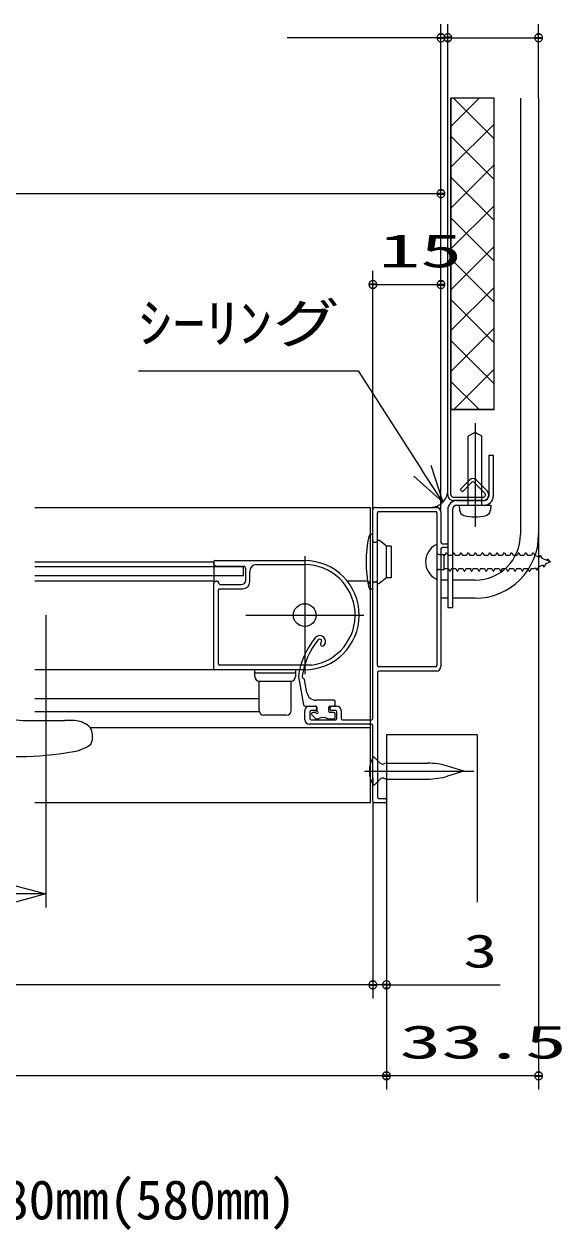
# Model space of a CAD drawing. Units: millimetres on the paper, scale 1:3. Extents: x -305 to 305, y -152 to 152.
# Drawn here: x -135.5 to -96.1, y 6 to 94.4 of the extents above; entities that cross this region are included whole.
import ezdxf
from ezdxf.enums import TextEntityAlignment as Align

# ---------------------------------------------------------------- set-up
doc = ezdxf.new("R2010")
doc.units = ezdxf.units.MM
doc.linetypes.add('LONG_CHAIN', pattern=[21, 18, -1, 1, -1])
doc.layers.add('0-2_0', color=7, linetype='Continuous', lineweight=9)
doc.layers.add('0-3_HV', color=7, linetype='Continuous', lineweight=9)
doc.styles.add('ＭＳ ゴシック', font='')
doc.styles.get('ＭＳ ゴシック').set_extended_font_data('MS Gothic')

# ---------------------------------------------------------------- blocks, each defined once
blk = doc.blocks.new('_OPEN30')
at = {"layer": '0-2_0'}
blk.add_line((0, 0), (-1, 0), dxfattribs=at)
blk.add_lwpolyline([(-1, 0.2679), (0, 0), (-1, -0.2679)], dxfattribs=at)
blk = doc.blocks.new('_DOTSMALL')
at = {"layer": '0-2_0'}
for p, q in [((0.0746, 0.1), (-0.0746, 0.1)), ((0.1223, -0.0248), (-0.1223, -0.0248))]:
    blk.add_line(p, q, dxfattribs=at)
for points in [[(0.125, 0), (0.124, 0.0157), (0.1211, 0.0311), (0.1162, 0.046), (0.1095, 0.0602), (0.1011, 0.0735), (0.0911, 0.0856), (0.0797, 0.0963), (0.067, 0.1055), (0.0532, 0.1131), (0.0386, 0.1189), (0.0234, 0.1228), (0.0078, 0.1248), (-0.0078, 0.1248), (-0.0234, 0.1228), (-0.0386, 0.1189), (-0.0532, 0.1131), (-0.067, 0.1055), (-0.0797, 0.0963), (-0.0911, 0.0856), (-0.1011, 0.0735), (-0.1095, 0.0602), (-0.1162, 0.046), (-0.1211, 0.0311), (-0.124, 0.0157), (-0.125, 0), (0, 0)], [(-0.125, 0), (-0.124, -0.0157), (-0.1211, -0.0311), (-0.1162, -0.046), (-0.1095, -0.0602), (-0.1011, -0.0735), (-0.0911, -0.0856), (-0.0797, -0.0963), (-0.067, -0.1055), (-0.0532, -0.1131), (-0.0386, -0.1189), (-0.0234, -0.1228), (-0.0078, -0.1248), (0.0078, -0.1248), (0.0234, -0.1228), (0.0386, -0.1189), (0.0532, -0.1131), (0.067, -0.1055), (0.0797, -0.0963), (0.0911, -0.0856), (0.1011, -0.0735), (0.1095, -0.0602), (0.1162, -0.046), (0.1211, -0.0311), (0.124, -0.0157), (0.125, 0), (0, 0)]]:
    blk.add_lwpolyline(points, close=True, dxfattribs=at)

msp = doc.modelspace()

# ---------------------------------------------------------------- linework, layer by layer
at = {"layer": '0-3_HV'}
for p, q in [((-104.942, 58.608), (-104.942, 94.366)), ((-104.442, 88.941), (-104.442, 94.366)), ((-104.442, 88.941), (-104.442, 94.366)), ((-97.775, 88.941), (-97.775, 94.366)), ((-104.942, 93.366), (-116.238, 93.366)), ((-104.942, 93.366), (-104.442, 93.366)), ((-104.442, 93.366), (-97.775, 93.366)), ((-104.442, 59.858), (-104.442, 88.941)), ((-104.208, 86.864), (-102.131, 88.941)), ((-104.208, 59.857), (-104.208, 88.941)), ((-101.042, 85.967), (-104.015, 88.941)), ((-101.042, 66.108), (-101.042, 88.941)), ((-99.108, 88.941), (-99.108, 56.942)), ((-97.775, 88.941), (-97.775, 56.942)), ((-104.208, 83.871), (-101.042, 87.037)), ((-101.042, 82.974), (-104.208, 86.141)), ((-104.208, 80.877), (-101.042, 84.044)), ((-101.042, 79.981), (-104.208, 83.147)), ((-104.942, 58.608), (-104.942, 82.941)), ((-216.165, 81.941), (-104.942, 81.941)), ((-104.208, 77.884), (-101.042, 81.05)), ((-101.042, 76.987), (-104.208, 80.154)), ((-104.208, 74.89), (-101.042, 78.057)), ((-101.042, 73.994), (-104.208, 77.16)), ((-109.942, 58.841), (-109.942, 76.274)), ((-109.942, 75.274), (-104.942, 75.274)), ((-104.208, 71.897), (-101.042, 75.064)), ((-101.042, 71), (-104.208, 74.167)), ((-104.208, 68.903), (-101.042, 72.07)), ((-101.042, 68.007), (-104.208, 71.173)), ((-104.011, 66.108), (-101.042, 69.077)), ((-102.136, 66.108), (-104.208, 68.18)), ((-101.042, 66.108), (-104.208, 66.108)), ((-102.441, 64.441), (-102.941, 64.152)), ((-102.941, 59.108), (-102.941, 64.152)), ((-101.942, 64.152), (-102.441, 64.441)), ((-101.941, 59.108), (-101.941, 64.152)), ((-101.442, 62.774), (-101.108, 62.774)), ((-101.442, 62.774), (-101.442, 59.774)), ((-101.108, 62.774), (-101.108, 59.774)), ((-102.832, 60.949), (-103.539, 60.242)), ((-102.832, 60.949), (-103.539, 60.242)), ((-103.374, 60.077), (-103.539, 60.242)), ((-102.667, 60.784), (-103.374, 60.077)), ((-101.729, 59.987), (-102.526, 60.784)), ((-101.564, 60.152), (-102.36, 60.949)), ((-101.858, 59.674), (-104.025, 59.674)), ((-101.858, 59.441), (-104.025, 59.441)), ((-103.775, 59.441), (-101.775, 59.441)), ((-134.748, 58.942), (-110.108, 58.942)), ((-110.108, 37.275), (-110.108, 58.942)), ((-109.942, 43.475), (-109.942, 58.775)), ((-109.775, 58.942), (-105.275, 58.942)), ((-109.608, 47.342), (-109.608, 58.542)), ((-109.508, 58.642), (-105.342, 58.642)), ((-105.242, 58.542), (-105.242, 47.342)), ((-104.942, 58.608), (-104.942, 56.375)), ((-104.442, 58.774), (-104.442, 51.608)), ((-104.108, 58.774), (-104.108, 51.608)), ((-103.775, 59.108), (-101.275, 59.108)), ((-103.609, 59.108), (-103.576, 58.734)), ((-101.275, 59.108), (-101.308, 58.734)), ((-109.942, 56.942), (-110.075, 56.942)), ((-109.942, 52.942), (-109.942, 56.942)), ((-97.775, 56.942), (-97.775, 16.275)), ((-109.842, 56.392), (-109.714, 56.392)), ((-108.942, 56.109), (-109.465, 56.505)), ((-108.942, 53.775), (-108.942, 56.109)), ((-108.608, 56.109), (-108.942, 56.109)), ((-108.608, 56.109), (-108.608, 53.775)), ((-104.942, 55.908), (-104.942, 47.275)), ((-104.842, 56.275), (-104.508, 56.275)), ((-104.508, 56.008), (-104.842, 56.008)), ((-134.748, 54.942), (-121.608, 54.942)), ((-121.608, 54.942), (-121.608, 53.385)), ((-121.608, 54.765), (-121.608, 54.942)), ((-121.508, 55.042), (-114.942, 55.042)), ((-105.075, 55.487), (-104.713, 55.487)), ((-104.713, 54.395), (-104.713, 55.487)), ((-104.713, 55.434), (-104.659, 55.434)), ((-104.558, 55.609), (-104.659, 55.434)), ((-104.558, 55.609), (-104.525, 55.609)), ((-104.525, 55.609), (-104.424, 55.434)), ((-104.424, 55.434), (-104.129, 55.434)), ((-104.028, 55.609), (-104.129, 55.434)), ((-104.028, 55.609), (-103.995, 55.609)), ((-103.995, 55.609), (-103.894, 55.434)), ((-103.894, 55.434), (-103.599, 55.434)), ((-103.498, 55.609), (-103.599, 55.434)), ((-103.498, 55.609), (-103.465, 55.609)), ((-103.465, 55.609), (-103.364, 55.434)), ((-103.364, 55.434), (-103.069, 55.434)), ((-102.968, 55.609), (-103.069, 55.434)), ((-102.968, 55.609), (-102.935, 55.609)), ((-102.935, 55.609), (-102.834, 55.434)), ((-102.834, 55.434), (-102.539, 55.434)), ((-102.438, 55.609), (-102.539, 55.434)), ((-102.438, 55.609), (-102.405, 55.609)), ((-102.405, 55.609), (-102.304, 55.434)), ((-102.304, 55.434), (-102.009, 55.434)), ((-101.908, 55.609), (-102.009, 55.434)), ((-101.908, 55.609), (-101.875, 55.609)), ((-101.875, 55.609), (-101.774, 55.434)), ((-101.774, 55.434), (-101.479, 55.434)), ((-101.378, 55.609), (-101.479, 55.434)), ((-101.378, 55.609), (-101.345, 55.609)), ((-101.345, 55.609), (-101.244, 55.434)), ((-101.244, 55.434), (-100.949, 55.434)), ((-100.848, 55.609), (-100.949, 55.434)), ((-100.848, 55.609), (-100.815, 55.609)), ((-100.815, 55.609), (-100.714, 55.434)), ((-100.714, 55.434), (-100.419, 55.434)), ((-100.318, 55.609), (-100.419, 55.434)), ((-100.318, 55.609), (-100.285, 55.609)), ((-100.285, 55.609), (-100.184, 55.434)), ((-100.184, 55.434), (-99.889, 55.434)), ((-99.788, 55.609), (-99.889, 55.434)), ((-99.788, 55.609), (-99.755, 55.609)), ((-99.755, 55.609), (-99.654, 55.434)), ((-99.654, 55.434), (-99.359, 55.434)), ((-99.258, 55.609), (-99.359, 55.434)), ((-99.258, 55.609), (-99.225, 55.609)), ((-99.225, 55.609), (-99.124, 55.434)), ((-99.124, 55.434), (-98.829, 55.434)), ((-98.728, 55.609), (-98.829, 55.434)), ((-98.728, 55.609), (-98.695, 55.609)), ((-98.695, 55.609), (-98.594, 55.434)), ((-98.594, 55.434), (-98.299, 55.434)), ((-98.198, 55.609), (-98.299, 55.434)), ((-98.198, 55.609), (-98.165, 55.609)), ((-98.165, 55.609), (-98.054, 55.417)), ((-97.739, 55.286), (-98.054, 55.417)), ((-97.668, 55.409), (-97.739, 55.286)), ((-97.668, 55.409), (-97.635, 55.409)), ((-97.635, 55.409), (-97.509, 55.191)), ((-96.908, 54.942), (-97.509, 55.191)), ((-96.908, 54.942), (-97.25, 54.801)), ((-97.138, 55.142), (-97.187, 55.057)), ((-97.138, 55.142), (-97.105, 55.142)), ((-97.105, 55.142), (-97.015, 54.986)), ((-134.748, 54.608), (-119.442, 54.608)), ((-134.748, 53.942), (-119.442, 53.942)), ((-121.465, 54.623), (-121.56, 54.679)), ((-119.442, 54.608), (-121.414, 54.608)), ((-119.442, 53.942), (-119.442, 54.608)), ((-119.275, 53.608), (-119.275, 54.442)), ((-118.975, 53.475), (-118.975, 54.242)), ((-118.475, 54.742), (-114.942, 54.742)), ((-105.075, 54.397), (-104.713, 54.397)), ((-104.689, 54.45), (-104.713, 54.409)), ((-104.689, 54.45), (-104.394, 54.45)), ((-104.394, 54.45), (-104.293, 54.275)), ((-104.293, 54.275), (-104.26, 54.275)), ((-104.159, 54.45), (-104.26, 54.275)), ((-104.159, 54.45), (-103.864, 54.45)), ((-103.864, 54.45), (-103.763, 54.275)), ((-103.763, 54.275), (-103.73, 54.275)), ((-103.629, 54.45), (-103.73, 54.275)), ((-103.629, 54.45), (-103.334, 54.45)), ((-103.334, 54.45), (-103.233, 54.275)), ((-103.233, 54.275), (-103.2, 54.275)), ((-103.099, 54.45), (-103.2, 54.275)), ((-103.099, 54.45), (-102.804, 54.45)), ((-102.804, 54.45), (-102.703, 54.275)), ((-102.728, 54.437), (-102.795, 54.437)), ((-102.703, 54.275), (-102.67, 54.275)), ((-102.569, 54.45), (-102.67, 54.275)), ((-102.569, 54.45), (-102.274, 54.45)), ((-102.274, 54.45), (-102.173, 54.275)), ((-102.173, 54.275), (-102.14, 54.275)), ((-102.039, 54.45), (-102.14, 54.275)), ((-102.039, 54.45), (-101.744, 54.45)), ((-101.744, 54.45), (-101.643, 54.275)), ((-101.643, 54.275), (-101.61, 54.275)), ((-101.509, 54.45), (-101.61, 54.275)), ((-101.509, 54.45), (-101.214, 54.45)), ((-101.214, 54.45), (-101.113, 54.275)), ((-101.113, 54.275), (-101.08, 54.275)), ((-100.979, 54.45), (-101.08, 54.275)), ((-100.979, 54.45), (-100.684, 54.45)), ((-100.684, 54.45), (-100.583, 54.275)), ((-100.583, 54.275), (-100.55, 54.275)), ((-100.449, 54.45), (-100.55, 54.275)), ((-100.449, 54.45), (-100.154, 54.45)), ((-100.154, 54.45), (-100.053, 54.275)), ((-100.053, 54.275), (-100.02, 54.275)), ((-99.919, 54.45), (-100.02, 54.275)), ((-99.919, 54.45), (-99.624, 54.45)), ((-99.389, 54.45), (-99.49, 54.275)), ((-99.389, 54.45), (-99.094, 54.45)), ((-99.094, 54.45), (-98.993, 54.275)), ((-98.993, 54.275), (-98.96, 54.275)), ((-98.859, 54.45), (-98.96, 54.275)), ((-98.859, 54.45), (-98.564, 54.45)), ((-98.564, 54.45), (-98.463, 54.275)), ((-98.463, 54.275), (-98.43, 54.275)), ((-98.329, 54.45), (-98.43, 54.275)), ((-98.329, 54.45), (-98.095, 54.45)), ((-98.007, 54.487), (-98.095, 54.45)), ((-98.007, 54.487), (-97.933, 54.359)), ((-97.933, 54.359), (-97.9, 54.359)), ((-97.769, 54.585), (-97.9, 54.359)), ((-97.471, 54.709), (-97.769, 54.585)), ((-97.471, 54.709), (-97.403, 54.592)), ((-97.403, 54.592), (-97.37, 54.592)), ((-97.25, 54.801), (-97.37, 54.592)), ((-121.608, 53.542), (-134.748, 53.542)), ((-121.608, 47.108), (-121.608, 53.385)), ((-121.56, 53.471), (-121.465, 53.527)), ((-121.414, 53.542), (-121.375, 53.542)), ((-121.108, 53.275), (-119.608, 53.275)), ((-110.442, 53.542), (-111.819, 53.542)), ((-110.108, 48.875), (-110.108, 53.208)), ((-109.842, 53.492), (-109.714, 53.492)), ((-108.942, 53.775), (-109.465, 53.379)), ((-108.608, 53.775), (-108.942, 53.775)), ((-104.442, 53.608), (-104.942, 53.608)), ((-102.442, 53.608), (-104.108, 53.608)), ((-121.275, 47.442), (-121.275, 52.908)), ((-121.208, 52.975), (-119.475, 52.975)), ((-109.942, 52.942), (-110.075, 52.942)), ((-104.442, 52.275), (-104.942, 52.275)), ((-102.442, 52.275), (-104.108, 52.275)), ((-104.442, 51.608), (-104.108, 51.608)), ((-133.942, 51.042), (-133.942, 29.608)), ((-121.608, 47.042), (-134.748, 47.042)), ((-114.942, 47.042), (-121.542, 47.042)), ((-114.451, 47.375), (-121.208, 47.375)), ((-118.608, 46.542), (-118.608, 47.042)), ((-115.608, 47.042), (-115.608, 46.542)), ((-105.342, 47.242), (-109.508, 47.242)), ((-105.275, 46.942), (-109.508, 46.942)), ((-118.608, 46.808), (-115.608, 46.808)), ((-118.275, 44.042), (-118.275, 46.208)), ((-118.275, 46.208), (-115.942, 46.208)), ((-115.942, 44.042), (-115.942, 46.208)), ((-115.407, 46.521), (-115.023, 44.454)), ((-114.783, 45.351), (-114.961, 46.312)), ((-109.608, 46.842), (-109.608, 37.708)), ((-118.275, 44.898), (-134.748, 44.898)), ((-114.925, 44.372), (-114.142, 44.372)), ((-114.608, 44.375), (-114.175, 44.375)), ((-112.808, 44.806), (-114.127, 44.806)), ((-114.075, 44.275), (-114.075, 44.142)), ((-114.042, 44.272), (-114.042, 43.989)), ((-113.175, 44.006), (-113.175, 44.272)), ((-113.075, 44.372), (-112.808, 44.372)), ((-113.075, 44.142), (-113.075, 44.275)), ((-112.975, 44.375), (-112.608, 44.375)), ((-112.708, 44.472), (-112.708, 44.706)), ((-135.329, 43.317), (-132.553, 43.317)), ((-118.275, 43.965), (-134.748, 43.965)), ((-132.553, 43.317), (-132.524, 43.317)), ((-131.836, 43.316), (-132.553, 43.317)), ((-116.275, 43.708), (-117.942, 43.708)), ((-114.942, 43.375), (-114.942, 44.042)), ((-114.575, 43.942), (-114.575, 43.475)), ((-114.175, 44.042), (-114.475, 44.042)), ((-114.475, 43.375), (-112.675, 43.375)), ((-114.412, 43.735), (-114.116, 43.439)), ((-114.125, 43.906), (-114.342, 43.906)), ((-114.116, 43.439), (-113.96, 43.439)), ((-113.257, 43.439), (-112.808, 43.439)), ((-112.808, 43.906), (-113.075, 43.906)), ((-112.675, 44.042), (-112.975, 44.042)), ((-112.708, 43.539), (-112.708, 43.806)), ((-112.575, 43.475), (-112.575, 43.942)), ((-112.275, 44.042), (-112.275, 43.475)), ((-112.175, 43.375), (-110.042, 43.375)), ((-110.108, 42.787), (-130.681, 42.787)), ((-110.042, 43.042), (-114.608, 43.042)), ((-109.942, 37.375), (-109.942, 42.942)), ((-130.641, 41.566), (-130.874, 41.383)), ((-130.553, 42.395), (-130.553, 41.849)), ((-102.275, 42.275), (-108.942, 42.275)), ((-108.942, 42.275), (-108.942, 29.992)), ((-102.275, 42.275), (-102.275, 29.992)), ((-132.49, 40.946), (-131.599, 41.105)), ((-131.599, 41.105), (-130.874, 41.383)), ((-109.942, 40.125), (-109.942, 40.641)), ((-109.942, 39.091), (-109.942, 40.125)), ((-109.846, 40.641), (-109.929, 40.641)), ((-109.406, 40.202), (-109.846, 40.641)), ((-108.929, 40.191), (-109.149, 40.133)), ((-108.929, 40.191), (-105.918, 40.191)), ((-103.263, 39.608), (-104.456, 39.973)), ((-109.942, 39.091), (-109.942, 38.575)), ((-109.406, 39.015), (-109.846, 38.575)), ((-109.149, 39.084), (-108.929, 39.025)), ((-108.929, 39.025), (-105.918, 39.025)), ((-103.263, 39.608), (-104.456, 39.243)), ((-109.846, 38.575), (-109.929, 38.575)), ((-110.108, 37.275), (-134.748, 37.275)), ((-109.942, 37.275), (-109.942, 22.942)), ((-109.042, 37.275), (-109.842, 37.275)), ((-109.508, 37.608), (-109.042, 37.608)), ((-108.942, 37.508), (-108.942, 37.375)), ((-108.942, 29.992), (-108.942, 22.942)), ((-108.942, 29.992), (-108.942, 16.275)), ((-109.942, 23.942), (-211.165, 23.942)), ((-108.942, 23.942), (-109.942, 23.942)), ((-108.942, 23.942), (-100.608, 23.942)), ((-108.942, 17.275), (-212.165, 17.275)), ((-97.775, 17.275), (-108.942, 17.275))]:
    msp.add_line(p, q, dxfattribs=at)
at = {"layer": '0-3_HV', "linetype": 'LONG_CHAIN'}
for p, q in [((-102.442, 65.109), (-102.442, 57.505)), ((-114.942, 55.375), (-114.942, 46.708)), ((-119.275, 51.042), (-110.608, 51.042)), ((-110.566, 39.608), (-102.526, 39.608)), ((-110.566, 39.608), (-102.526, 39.608))]:
    msp.add_line(p, q, dxfattribs=at)
at = {"layer": '0-3_HV'}
msp.add_lwpolyline([(-104.208, 88.941), (-104.208, 66.108), (-101.042, 66.108), (-101.042, 88.941)], close=True, dxfattribs=at)
for points in [[(-127.15, 68.941), (-111.029, 68.941), (-106.316, 61.64)], [(-99.624, 54.45), (-99.523, 54.275), (-99.49, 54.275)]]:
    msp.add_lwpolyline(points, dxfattribs=at)
msp.add_circle((-114.942, 51.042), 0.833, dxfattribs=at)
for centre, radius, start, end in [((-102.596, 60.714), 0.333, 45, 135), ((-105.711, 60.21), 1.269, 269.99971, 0), ((-102.596, 60.714), 0.1, 45, 135), ((-101.858, 59.858), 0.417, 270, 45), ((-104.025, 59.858), 0.417, 179.99999, 270), ((-103.775, 58.774), 0.667, 90, 180), ((-104.025, 59.858), 0.183, 179.99999, 270), ((-101.858, 59.858), 0.183, 270, 45), ((-101.775, 59.774), 0.333, 270, 0), ((-101.775, 59.774), 0.667, 270, 0), ((-109.775, 58.775), 0.167, 90, 180), ((-109.508, 58.542), 0.1, 90, 180), ((-105.342, 58.542), 0.1, 0, 90), ((-105.275, 58.608), 0.333, 0, 90), ((-103.775, 58.774), 0.333, 90, 180), ((-103.144, 58.772), 0.433, 184.99835, 254.11641), ((-102.442, 61.241), 3, 254.11865, 285.88039), ((-101.739, 58.772), 0.433, 285.87826, 355.0018), ((-101.754, 54.942), 8.688, 167.57603, 192.42397), ((-110.075, 56.775), 0.167, 90, 167.57603), ((-102.442, 56.942), 4.667, 270, 0), ((-102.442, 56.942), 3.333, 270, 0), ((-109.842, 56.492), 0.1, 180, 270), ((-109.714, 56.492), 0.1, 270, 340.52878), ((-109.525, 56.425), 0.1, 52.83915, 160.52878), ((-104.675, 54.942), 1.4, 117.28096, 242.71904), ((-105.293, 56.14), 0.0514, 0, 117.28096), ((-104.842, 56.375), 0.1, 180, 270), ((-104.842, 55.908), 0.1, 90, 180), ((-104.508, 56.208), 0.0667, 0, 90), ((-104.508, 56.075), 0.0667, 270, 360), ((-121.508, 54.942), 0.1, 90, 180), ((-114.942, 51.042), 4, 270, 90), ((-105.075, 55.654), 0.167, 180, 270), ((-121.508, 54.765), 0.1, 180, 239.03624), ((-121.414, 54.708), 0.1, 239.03624, 270), ((-119.442, 54.442), 0.167, 0, 90), ((-118.475, 54.242), 0.5, 90, 180), ((-114.942, 51.042), 3.7, 277.76707, 90), ((-105.075, 54.23), 0.167, 90, 180), ((-121.508, 53.385), 0.1, 120.96376, 180), ((-121.414, 53.442), 0.1, 90, 120.96376), ((-121.375, 53.442), 0.1, 0, 90), ((-121.108, 53.442), 0.167, 180, 270), ((-119.608, 53.608), 0.333, 270, 0), ((-119.475, 53.475), 0.5, 270, 0), ((-110.442, 53.208), 0.333, 0, 90), ((-110.075, 53.109), 0.167, 192.42397, 270), ((-109.842, 53.392), 0.1, 90, 180), ((-109.714, 53.392), 0.1, 19.47122, 90), ((-109.525, 53.459), 0.1, 199.47122, 307.16085), ((-105.293, 53.743), 0.0514, 242.71904, 0), ((-121.208, 52.908), 0.0667, 90, 180), ((-113.842, 49.106), 0.433, 321.31781, 141.19449), ((-109.634, 45.722), 5.833, 141.19449, 171.80344), ((-109.634, 45.722), 5.567, 141.19449, 171.22958), ((-113.842, 49.106), 0.167, 44.13706, 141.19449), ((-113.633, 48.939), 0.167, 126.9563, 321.31781), ((-113.794, 49.152), 0.1, 306.9563, 44.13706), ((-121.542, 47.108), 0.0667, 180, 270), ((-121.208, 47.442), 0.0667, 180, 270), ((-114.451, 47.442), 0.0667, 270, 277.76707), ((-109.508, 47.342), 0.1, 180, 270), ((-109.508, 46.842), 0.1, 90, 180), ((-105.342, 47.342), 0.1, 270, 360), ((-105.275, 47.275), 0.333, 270, 360), ((-118.275, 46.542), 0.333, 180, 270), ((-115.942, 46.542), 0.333, 270, 0), ((-115.308, 46.539), 0.1, 171.80344, 190.50348), ((-114.97, 46.545), 0.167, 171.22958, 250.50348), ((-115.059, 46.294), 0.1, 10.50348, 70.50348), ((-114.127, 45.472), 0.667, 190.50348, 270), ((-135.329, 49.083), 5.767, 227.56377, 270), ((-114.925, 44.472), 0.1, 190.50348, 270), ((-114.608, 44.042), 0.333, 90, 180), ((-114.175, 44.275), 0.1, 360, 90), ((-114.142, 44.272), 0.1, 0, 90), ((-113.075, 44.272), 0.1, 90, 180), ((-112.975, 44.275), 0.1, 90, 180), ((-112.808, 44.706), 0.1, 0, 90), ((-112.808, 44.472), 0.1, 270, 0), ((-112.608, 44.042), 0.333, 360, 90), ((-132.022, 41.308), 2.017, 52.40517, 84.71844), ((-117.942, 44.042), 0.333, 180, 270), ((-116.275, 44.042), 0.333, 270, 0), ((-114.608, 43.375), 0.333, 180, 270), ((-114.475, 43.942), 0.1, 90, 180), ((-114.475, 43.475), 0.1, 180, 270), ((-114.342, 43.806), 0.1, 90, 225), ((-114.175, 44.142), 0.1, 270, 0), ((-114.042, 43.906), 0.0833, 180, 90), ((-113.608, 42.872), 0.667, 58.21167, 121.78833), ((-113.075, 44.006), 0.1, 180, 270), ((-112.975, 44.142), 0.1, 180, 270), ((-112.808, 43.806), 0.1, 0, 90), ((-112.808, 43.539), 0.1, 270, 0), ((-112.675, 43.942), 0.1, 0, 90), ((-112.675, 43.475), 0.1, 270, 0), ((-112.175, 43.475), 0.1, 180, 270), ((-110.042, 43.475), 0.1, 270, 360), ((-131.22, 42.395), 0.667, 0, 49.9586), ((-110.042, 42.942), 0.1, 0, 90), ((-131.355, 41.942), 0.807, 332.17496, 353.38264), ((-136.12, 65.142), 24.467, 260.71156, 278.53139), ((-108.061, 39.608), 2.135, 151.05941, 208.94059), ((-109.218, 40.39), 0.267, 225, 285), ((-105.918, 35.191), 5, 73, 90), ((-109.218, 38.826), 0.267, 75, 135), ((-105.918, 44.025), 5, 270, 287), ((-109.842, 37.375), 0.1, 180, 270), ((-109.508, 37.708), 0.1, 180, 270), ((-109.042, 37.508), 0.1, 360, 90), ((-109.042, 37.375), 0.1, 270, 0)]:
    msp.add_arc(centre, radius, start, end, dxfattribs=at)

# ---------------------------------------------------------------- block references
for name, p, xscale, yscale in [('_DOTSMALL', (-104.942, 93.366), 2.32, 2.32), ('_DOTSMALL', (-97.775, 93.366), 2.32, 2.32), ('_DOTSMALL', (-104.942, 81.941), 2.32, 2.32), ('_DOTSMALL', (-104.942, 75.274), 2.32, 2.32), ('_OPEN30', (-133.942, 30.608), 2.77, 2.77), ('_DOTSMALL', (-109.942, 23.942), 2.32, 2.32), ('_DOTSMALL', (-109.942, 23.942), 2.32, 2.32), ('_DOTSMALL', (-108.942, 17.275), 2.32, 2.32), ('_DOTSMALL', (-97.775, 17.275), 2.32, 2.32)]:
    msp.add_blockref(name, p, dxfattribs=dict(at, xscale=xscale, yscale=yscale))
for name, p, xscale, yscale, rotation in [('_DOTSMALL', (-104.442, 93.366), 2.32, 2.32, 180), ('_DOTSMALL', (-104.442, 93.366), 2.32, 2.32, 180), ('_DOTSMALL', (-109.942, 75.274), 2.32, 2.32, 180), ('_OPEN30', (-104.814, 59.313), 2.77, 2.77, 302.84229), ('_DOTSMALL', (-108.942, 23.942), 2.32, 2.32, 180), ('_DOTSMALL', (-108.942, 17.275), 2.32, 2.32, 180)]:
    msp.add_blockref(name, p, dxfattribs=dict(at, xscale=xscale, yscale=yscale, rotation=rotation))

# ---------------------------------------------------------------- texts
at = {"layer": '0-3_HV', "style": 'ＭＳ ゴシック'}
for s, height, width, p in [('15', 2.441, 1.85, (-109.53, 75.804)), ('ｼｰﾘﾝグ', 2.889, 1.25, (-127.15, 70.134)), ('3', 2.441, 1.5, (-103.302, 24.472)), ('33.5', 2.441, 1.85, (-107.987, 17.805))]:
    msp.add_text(s, height=height, dxfattribs=dict(at, width=width)).set_placement(p, align=Align.BOTTOM_LEFT)
msp.add_text('ドア有効開口寸法：680mm(580mm)', height=2.886, dxfattribs=at).set_placement((-174.566, 5.881), align=Align.BOTTOM_LEFT)

doc.saveas('drawing.dxf')
